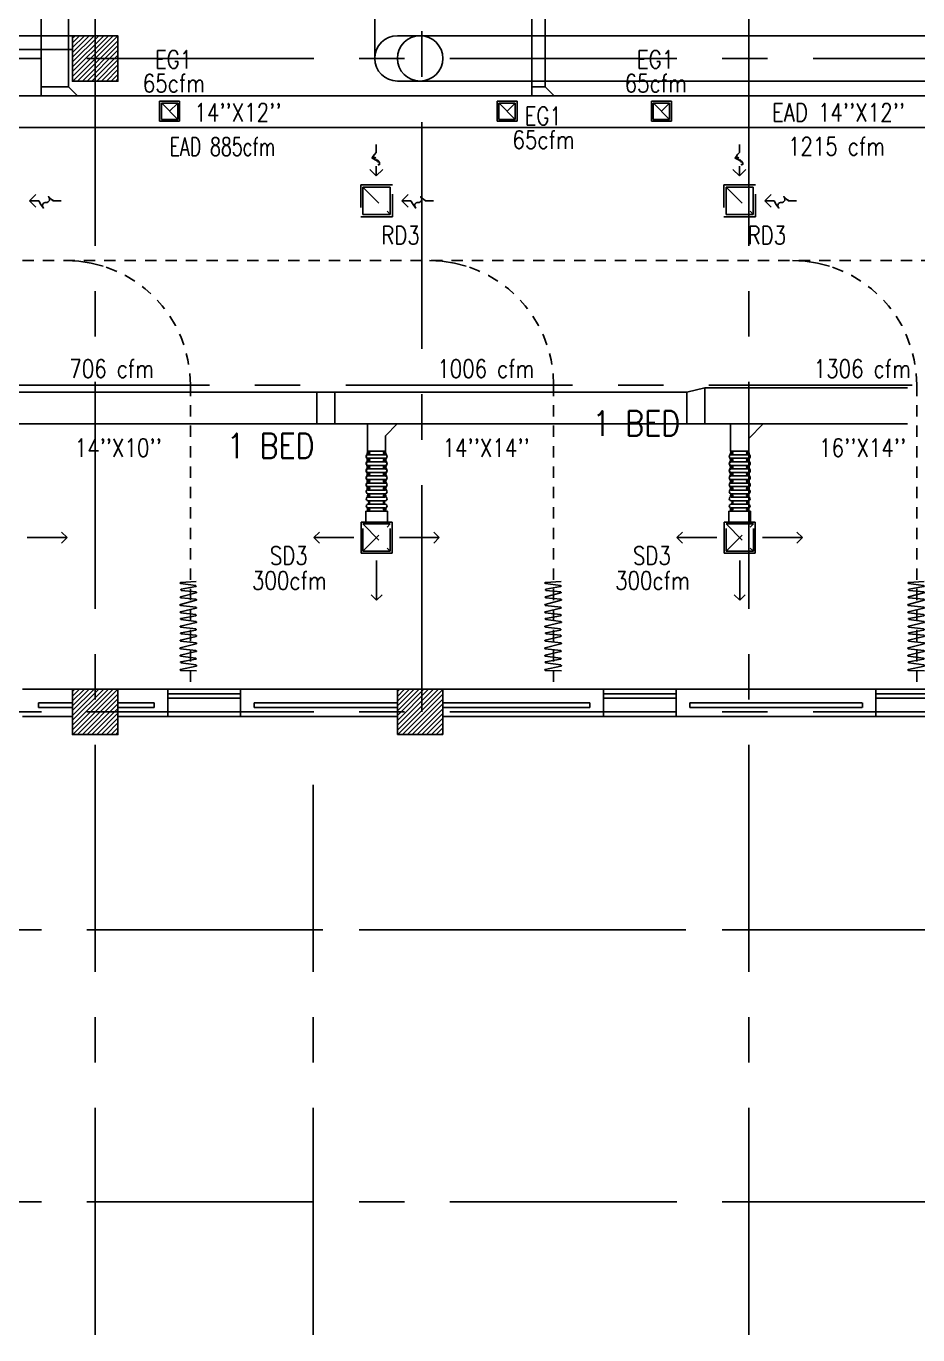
# Model space of a CAD drawing. Extents: x 417866029 to 417866302, y 43498040 to 43498122.
# Drawn here: x 417866088.81 to 417866098.64, y 43498039.82 to 43498054.24 of the extents above; entities that cross this region are included whole.
import ezdxf
from ezdxf.enums import TextEntityAlignment as Align

# ---------------------------------------------------------------- set-up
doc = ezdxf.new("R2010")
doc.units = 0
doc.header["$MEASUREMENT"] = 0
doc.linetypes.add('CENTERX2', pattern=[4, 2.5, -0.5, 0.5, -0.5])
doc.linetypes.add('HIDDEN', pattern=[0.375, 0.25, -0.125])
doc.layers.get('0').update_dxf_attribs({"linetype": 'CONTINUOUS'})
for name, color, linetype in [('A_COUNTER', 7, 'CONTINUOUS'), ('A_CUBICLE_CURTAINS', 4, 'HIDDEN'), ('AXES', 11, 'CENTERX2'), ('COL', 7, 'CONTINUOUS'), ('D_CURTAIN', 11, 'HIDDEN'), ('DUCT', 6, 'CONTINUOUS'), ('EXDUCT', 10, 'CONTINUOUS'), ('HAT', 11, 'CONTINUOUS'), ('INSUL', 9, 'CONTINUOUS'), ('Locker', 9, 'CONTINUOUS'), ('M-AC-FLEX', 7, 'CONTINUOUS'), ('M-EGU.', 2, 'CONTINUOUS'), ('M-TEXT', 2, 'CONTINUOUS'), ('RS20', 9, 'CONTINUOUS'), ('WALL', 9, 'CONTINUOUS'), ('WIN', 9, 'CONTINUOUS')]:
    doc.layers.add(name, color=color, linetype=linetype)
doc.styles.add('ROMANS', font='ROMANS.shx', dxfattribs={"width": 0.6})
doc.styles.add('RS20', font='ROMANS.shx', dxfattribs={"height": 0.2})

# ---------------------------------------------------------------- blocks, each defined once
blk = doc.blocks.new('C')
at = {"layer": 'D_CURTAIN'}
for points in [[(0.229, 0.077), (0.229, 0.077, 0.848601), (0.219, 0.076), (0.202, -0.062, -0.855925), (0.192, -0.063), (0.167, 0.072, 0.866955), (0.157, 0.072), (0.144, -0.065, -0.843142), (0.134, -0.066), (0.099, 0.077, 0.845318), (0.089, 0.076), (0.076, -0.066, -0.842227), (0.066, -0.067), (0.029, 0.079, 0.837896), (0.019, 0.078), (0.004, -0.065, -0.84563), (-0.006, -0.065), (-0.04, 0.078, 0.842014), (-0.049, 0.078), (-0.065, -0.063, -0.866148), (-0.075, -0.063), (-0.099, 0.074, 0.854133), (-0.109, 0.074), (-0.129, -0.066, -0.838104), (-0.139, -0.067), (-0.17, 0.077, 0.84026), (-0.18, 0.077), (-0.183, -0.071)], [(0.639, -0.068), (0.628, 0.076, 0.848601), (0.618, 0.076), (0.601, -0.063, -0.855925), (0.591, -0.063), (0.566, 0.071, 0.866955), (0.556, 0.071), (0.542, -0.066, -0.843142), (0.533, -0.066), (0.497, 0.076, 0.845318), (0.488, 0.075), (0.474, -0.067, -0.842227), (0.465, -0.068), (0.427, 0.078, 0.837896), (0.417, 0.078), (0.403, -0.065, -0.84563), (0.393, -0.066), (0.359, 0.078, 0.842014), (0.349, 0.077), (0.334, -0.063, -0.866148), (0.324, -0.064), (0.299, 0.074, 0.854133), (0.29, 0.073), (0.27, -0.067, -0.838104), (0.26, -0.067), (0.229, 0.077, 0.84026), (0.219, 0.076)]]:
    blk.add_lwpolyline(points, format="xyb", dxfattribs=at)
blk = doc.blocks.new('*X116')
at = {"color": 0}
for p, q in [((73379, 118298), (73831, 118750)), ((73379, 118351), (73778, 118750)), ((73379, 118404), (73725, 118750)), ((73379, 118457), (73672, 118750)), ((73379, 118510), (73619, 118750)), ((73379, 118563), (73566, 118750)), ((73379, 118616), (73513, 118750)), ((73379, 118669), (73460, 118750)), ((73379, 118722), (73407, 118750)), ((73384, 118250), (73879, 118745)), ((73437, 118250), (73879, 118692)), ((73490, 118250), (73879, 118639)), ((73543, 118250), (73879, 118586)), ((73596, 118250), (73879, 118533)), ((73649, 118250), (73879, 118480)), ((73702, 118250), (73879, 118427)), ((73755, 118250), (73879, 118374)), ((73808, 118250), (73879, 118321)), ((73861, 118250), (73879, 118268))]:
    blk.add_line(p, q, dxfattribs=at)
blk = doc.blocks.new('COL50')
at = {"layer": 'COL'}
blk.add_lwpolyline([(-250, 250), (-250, -250), (250, -250), (250, 250)], close=True, dxfattribs=at)
blk = doc.blocks.new('*X126')
at = {"color": 0}
for p, q in [((193089, 10708), (193542, 11161)), ((193089, 10761), (193488, 11161)), ((193089, 10814), (193435, 11161)), ((193089, 10867), (193382, 11161)), ((193089, 10920), (193329, 11161)), ((193089, 10973), (193276, 11161)), ((193089, 11026), (193223, 11161)), ((193089, 11079), (193170, 11161)), ((193089, 11132), (193117, 11161)), ((193095, 10661), (193589, 11155)), ((193148, 10661), (193589, 11102)), ((193201, 10661), (193589, 11049)), ((193254, 10661), (193589, 10996)), ((193307, 10661), (193589, 10943)), ((193360, 10661), (193589, 10890)), ((193413, 10661), (193589, 10837)), ((193466, 10661), (193589, 10784)), ((193519, 10661), (193589, 10731)), ((193572, 10661), (193589, 10678))]:
    blk.add_line(p, q, dxfattribs=at)

msp = doc.modelspace()

# ---------------------------------------------------------------- linework, layer by layer
at = {"layer": 'A_COUNTER'}
for p, q in [((417866092.904, 43498054.136), (417866096.774, 43498054.136)), ((417866104.225, 43498054.136), (417866096.774, 43498054.136)), ((417866092.904, 43498053.636), (417866096.774, 43498053.636)), ((417866104.225, 43498053.636), (417866096.774, 43498053.636))]:
    msp.add_line(p, q, dxfattribs=at)
msp.add_arc((417866092.904, 43498053.888), 0.25, 90, 270, dxfattribs=at)
at = {"layer": 'A_CUBICLE_CURTAINS', "ltscale": 0.5}
for p, q in [((417866086.524, 43498051.659), (417866103.654, 43498051.659)), ((417866090.624, 43498050.291), (417866090.624, 43498046.936)), ((417866094.624, 43498050.291), (417866094.624, 43498046.936)), ((417866098.624, 43498050.291), (417866098.624, 43498046.936))]:
    msp.add_line(p, q, dxfattribs=at)
for centre in [(417866089.256, 43498050.291), (417866093.256, 43498050.291), (417866097.256, 43498050.291)]:
    msp.add_arc(centre, 1.368, 0, 90, dxfattribs=at)
at = {"layer": 'AXES'}
for p, q in [((417866089.574, 43498039.822), (417866089.574, 43498118.3)), ((417866096.774, 43498039.822), (417866096.774, 43498118.3)), ((417866093.174, 43498046.686), (417866093.174, 43498105.256)), ((417866029.482, 43498053.886), (417866098.574, 43498053.886)), ((417866111.081, 43498053.886), (417866098.574, 43498053.886)), ((417866040.334, 43498050.286), (417866098.574, 43498050.286)), ((417866029.482, 43498046.686), (417866099.774, 43498046.686)), ((417866091.974, 43498039.822), (417866091.974, 43498045.881)), ((417866029.482, 43498044.286), (417866098.574, 43498044.286)), ((417866111.081, 43498044.286), (417866090.174, 43498044.286)), ((417866111.081, 43498044.286), (417866098.574, 43498044.286)), ((417866029.482, 43498041.286), (417866096.774, 43498041.286)), ((417866029.482, 43498041.286), (417866096.774, 43498041.286)), ((417866111.081, 43498041.286), (417866096.774, 43498041.286)), ((417866111.081, 43498041.286), (417866096.774, 43498041.286))]:
    msp.add_line(p, q, dxfattribs=at)
at = {"layer": 'COL'}
for p, q in [((417866092.904, 43498046.936), (417866092.904, 43498046.436)), ((417866093.404, 43498046.936), (417866092.904, 43498046.936)), ((417866093.404, 43498046.436), (417866093.404, 43498046.936)), ((417866092.904, 43498046.436), (417866093.404, 43498046.436))]:
    msp.add_line(p, q, dxfattribs=at)
msp.add_lwpolyline([(417866089.324, 43498054.136), (417866089.324, 43498053.636), (417866089.824, 43498053.636), (417866089.824, 43498054.136)], close=True, dxfattribs=at)
at = {"layer": 'DUCT'}
for p, q in [((417866096.09, 43498050.209), (417866096.29, 43498050.259)), ((417866096.29, 43498050.259), (417866096.29, 43498049.859)), ((417866092.016, 43498050.209), (417866092.016, 43498049.859)), ((417866092.216, 43498050.209), (417866092.216, 43498049.859)), ((417866096.09, 43498050.209), (417866096.09, 43498049.859)), ((417866092.902, 43498049.859), (417866092.774, 43498049.73)), ((417866096.933, 43498049.859), (417866096.774, 43498049.7)), ((417866092.774, 43498049.559), (417866092.574, 43498049.559))]:
    msp.add_line(p, q, dxfattribs=at)
at = {"layer": 'DUCT', "linetype": 'Continuous'}
for p, q in [((417866096.29, 43498050.259), (417866098.524, 43498050.259)), ((417866088.205, 43498050.209), (417866096.09, 43498050.209)), ((417866085.486, 43498049.859), (417866098.524, 43498049.859))]:
    msp.add_line(p, q, dxfattribs=at)
at = {"layer": 'DUCT', "linetype": 'ByBlock'}
for p, q in [((417866092.574, 43498049.859), (417866092.574, 43498049.559)), ((417866096.574, 43498049.859), (417866096.574, 43498049.559)), ((417866092.774, 43498049.73), (417866092.774, 43498049.559)), ((417866096.774, 43498049.7), (417866096.774, 43498049.559)), ((417866092.574, 43498049.559), (417866092.774, 43498049.559)), ((417866092.574, 43498049.559), (417866092.774, 43498049.559)), ((417866096.574, 43498049.559), (417866096.774, 43498049.559))]:
    msp.add_line(p, q, dxfattribs=at)
at = {"layer": 'EXDUCT', "linetype": 'ByBlock'}
for p, q in [((417866088.979, 43498066.851), (417866088.979, 43498053.475)), ((417866094.383, 43498053.475), (417866094.383, 43498060.359)), ((417866094.533, 43498053.575), (417866094.533, 43498060.359)), ((417866089.279, 43498059.495), (417866089.279, 43498053.575)), ((417866089.279, 43498053.575), (417866088.979, 43498053.575)), ((417866089.279, 43498053.575), (417866089.379, 43498053.475)), ((417866094.533, 43498053.575), (417866094.383, 43498053.575)), ((417866094.533, 43498053.575), (417866094.63, 43498053.475)), ((417866099.191, 43498053.475), (417866088.343, 43498053.475)), ((417866099.191, 43498053.125), (417866088.343, 43498053.125))]:
    msp.add_line(p, q, dxfattribs=at)
at = {"layer": 'INSUL'}
for p, q in [((417866089.323, 43498046.786), (417866088.949, 43498046.786)), ((417866088.949, 43498046.736), (417866088.949, 43498046.786)), ((417866090.224, 43498046.786), (417866089.824, 43498046.786)), ((417866090.224, 43498046.736), (417866090.224, 43498046.786)), ((417866091.324, 43498046.736), (417866091.324, 43498046.786)), ((417866092.904, 43498046.786), (417866091.324, 43498046.786)), ((417866095.024, 43498046.786), (417866093.404, 43498046.786)), ((417866095.024, 43498046.736), (417866095.024, 43498046.786)), ((417866096.124, 43498046.736), (417866096.124, 43498046.786)), ((417866096.524, 43498046.786), (417866096.124, 43498046.786)), ((417866096.124, 43498046.736), (417866096.124, 43498046.786)), ((417866096.774, 43498046.786), (417866096.124, 43498046.786)), ((417866096.774, 43498046.786), (417866098.024, 43498046.786)), ((417866098.027, 43498046.736), (417866098.027, 43498046.786)), ((417866089.323, 43498046.736), (417866088.949, 43498046.736)), ((417866090.224, 43498046.736), (417866089.824, 43498046.736)), ((417866092.904, 43498046.736), (417866091.324, 43498046.736)), ((417866095.024, 43498046.736), (417866093.404, 43498046.736)), ((417866096.524, 43498046.736), (417866096.124, 43498046.736)), ((417866096.774, 43498046.736), (417866096.124, 43498046.736)), ((417866096.774, 43498046.736), (417866098.024, 43498046.736))]:
    msp.add_line(p, q, dxfattribs=at)
at = {"layer": 'Locker', "color": 0, "linetype": 'ByBlock', "ltscale": 0.3}
msp.add_line((417866092.654, 43498053.888), (417866092.654, 43498054.636), dxfattribs=at)
at = {"layer": 'M-AC-FLEX', "color": 11}
for p, q in [((417866092.579, 43498049.52), (417866092.77, 43498049.52)), ((417866092.579, 43498049.52), (417866092.77, 43498049.52)), ((417866096.579, 43498049.52), (417866096.77, 43498049.52)), ((417866092.579, 43498049.481), (417866092.77, 43498049.481)), ((417866092.579, 43498049.481), (417866092.77, 43498049.481)), ((417866092.579, 43498049.442), (417866092.77, 43498049.442)), ((417866092.579, 43498049.403), (417866092.77, 43498049.403)), ((417866092.579, 43498049.364), (417866092.77, 43498049.364)), ((417866096.579, 43498049.481), (417866096.77, 43498049.481)), ((417866096.579, 43498049.442), (417866096.77, 43498049.442)), ((417866096.579, 43498049.403), (417866096.77, 43498049.403)), ((417866096.579, 43498049.364), (417866096.77, 43498049.364)), ((417866092.579, 43498049.325), (417866092.77, 43498049.325)), ((417866092.579, 43498049.286), (417866092.77, 43498049.286)), ((417866092.579, 43498049.247), (417866092.77, 43498049.247)), ((417866096.579, 43498049.325), (417866096.77, 43498049.325)), ((417866096.579, 43498049.286), (417866096.77, 43498049.286)), ((417866096.579, 43498049.247), (417866096.77, 43498049.247)), ((417866092.579, 43498049.208), (417866092.77, 43498049.208)), ((417866092.579, 43498049.169), (417866092.77, 43498049.169)), ((417866092.579, 43498049.13), (417866092.77, 43498049.13)), ((417866092.579, 43498049.091), (417866092.77, 43498049.091)), ((417866096.579, 43498049.208), (417866096.77, 43498049.208)), ((417866096.579, 43498049.169), (417866096.77, 43498049.169)), ((417866096.579, 43498049.13), (417866096.77, 43498049.13)), ((417866096.579, 43498049.091), (417866096.77, 43498049.091)), ((417866092.579, 43498049.052), (417866092.77, 43498049.052)), ((417866092.579, 43498049.014), (417866092.77, 43498049.014)), ((417866092.579, 43498049.014), (417866092.77, 43498049.014)), ((417866092.579, 43498048.975), (417866092.77, 43498048.975)), ((417866092.579, 43498048.975), (417866092.77, 43498048.975)), ((417866092.579, 43498048.936), (417866092.77, 43498048.936)), ((417866096.579, 43498049.052), (417866096.77, 43498049.052)), ((417866096.579, 43498049.014), (417866096.77, 43498049.014)), ((417866096.579, 43498049.014), (417866096.77, 43498049.014)), ((417866096.579, 43498048.975), (417866096.77, 43498048.975)), ((417866096.579, 43498048.975), (417866096.77, 43498048.975)), ((417866096.579, 43498048.936), (417866096.77, 43498048.936)), ((417866092.569, 43498048.897), (417866092.77, 43498048.897)), ((417866096.569, 43498048.897), (417866096.77, 43498048.897))]:
    msp.add_line(p, q, dxfattribs=at)
at = {"layer": 'M-AC-FLEX'}
for points in [[(417866092.579, 43498049.559, -1), (417866092.579, 43498049.52, 1), (417866092.579, 43498049.481)], [(417866092.579, 43498049.559, -1), (417866092.579, 43498049.52, 1), (417866092.579, 43498049.481)], [(417866092.579, 43498049.442, 1), (417866092.579, 43498049.481, -1), (417866092.579, 43498049.52)], [(417866092.579, 43498049.52, 1), (417866092.579, 43498049.559, -0.000618), (417866092.579, 43498049.559, -0.000618)], [(417866092.579, 43498049.52, 1), (417866092.579, 43498049.559, -0.000618), (417866092.579, 43498049.559, -0.000618)], [(417866092.77, 43498049.52, -0.998764), (417866092.77, 43498049.559, -0.998764)], [(417866092.77, 43498049.559, 1), (417866092.77, 43498049.52, -1), (417866092.77, 43498049.481)], [(417866092.77, 43498049.52, -0.998764), (417866092.77, 43498049.559, -0.998764)], [(417866092.77, 43498049.559, 1), (417866092.77, 43498049.52, -1), (417866092.77, 43498049.481)], [(417866092.77, 43498049.442, -1), (417866092.77, 43498049.481, 1), (417866092.77, 43498049.52)], [(417866096.579, 43498049.559, -1), (417866096.579, 43498049.52, 1), (417866096.579, 43498049.481)], [(417866096.579, 43498049.442, 1), (417866096.579, 43498049.481, -1), (417866096.579, 43498049.52)], [(417866096.579, 43498049.52, 1), (417866096.579, 43498049.559, -0.000618), (417866096.579, 43498049.559, -0.000618)], [(417866096.77, 43498049.52, -0.998764), (417866096.77, 43498049.559, -0.998764)], [(417866096.77, 43498049.559, 1), (417866096.77, 43498049.52, -1), (417866096.77, 43498049.481)], [(417866096.77, 43498049.442, -1), (417866096.77, 43498049.481, 1), (417866096.77, 43498049.52)], [(417866092.579, 43498049.481, -1), (417866092.579, 43498049.442, 1), (417866092.579, 43498049.403)], [(417866092.579, 43498049.364, 1), (417866092.579, 43498049.403, -1), (417866092.579, 43498049.442)], [(417866092.579, 43498049.403, -1), (417866092.579, 43498049.364, 1), (417866092.579, 43498049.325, -0.000618), (417866092.579, 43498049.325, -0.000618)], [(417866092.579, 43498049.286, 1), (417866092.579, 43498049.325, -1), (417866092.579, 43498049.364, 0.000618), (417866092.579, 43498049.364, 0.000618)], [(417866092.77, 43498049.481, 1), (417866092.77, 43498049.442, -1), (417866092.77, 43498049.403)], [(417866092.77, 43498049.364, -1), (417866092.77, 43498049.403, 1), (417866092.77, 43498049.442)], [(417866092.77, 43498049.403, 1), (417866092.77, 43498049.364, -1), (417866092.77, 43498049.325)], [(417866092.77, 43498049.286, -1), (417866092.77, 43498049.325, 1), (417866092.77, 43498049.364)], [(417866096.579, 43498049.481, -1), (417866096.579, 43498049.442, 1), (417866096.579, 43498049.403)], [(417866096.579, 43498049.364, 1), (417866096.579, 43498049.403, -1), (417866096.579, 43498049.442)], [(417866096.579, 43498049.403, -1), (417866096.579, 43498049.364, 1), (417866096.579, 43498049.325, -0.000618), (417866096.579, 43498049.325, -0.000618)], [(417866096.579, 43498049.286, 1), (417866096.579, 43498049.325, -1), (417866096.579, 43498049.364, 0.000618), (417866096.579, 43498049.364, 0.000618)], [(417866096.77, 43498049.481, 1), (417866096.77, 43498049.442, -1), (417866096.77, 43498049.403)], [(417866096.77, 43498049.364, -1), (417866096.77, 43498049.403, 1), (417866096.77, 43498049.442)], [(417866096.77, 43498049.403, 1), (417866096.77, 43498049.364, -1), (417866096.77, 43498049.325)], [(417866096.77, 43498049.286, -1), (417866096.77, 43498049.325, 1), (417866096.77, 43498049.364)], [(417866092.579, 43498049.325, -1), (417866092.579, 43498049.286, 1), (417866092.579, 43498049.247)], [(417866092.579, 43498049.208, 1), (417866092.579, 43498049.247, -1), (417866092.579, 43498049.286)], [(417866092.579, 43498049.247, -1), (417866092.579, 43498049.208, 1), (417866092.579, 43498049.169)], [(417866092.77, 43498049.325, 1), (417866092.77, 43498049.286, -1), (417866092.77, 43498049.247)], [(417866092.77, 43498049.208, -1), (417866092.77, 43498049.247, 1), (417866092.77, 43498049.286)], [(417866092.77, 43498049.247, 1), (417866092.77, 43498049.208, -1), (417866092.77, 43498049.169)], [(417866096.579, 43498049.325, -1), (417866096.579, 43498049.286, 1), (417866096.579, 43498049.247)], [(417866096.579, 43498049.208, 1), (417866096.579, 43498049.247, -1), (417866096.579, 43498049.286)], [(417866096.579, 43498049.247, -1), (417866096.579, 43498049.208, 1), (417866096.579, 43498049.169)], [(417866096.77, 43498049.325, 1), (417866096.77, 43498049.286, -1), (417866096.77, 43498049.247)], [(417866096.77, 43498049.208, -1), (417866096.77, 43498049.247, 1), (417866096.77, 43498049.286)], [(417866096.77, 43498049.247, 1), (417866096.77, 43498049.208, -1), (417866096.77, 43498049.169)], [(417866092.579, 43498049.13, 1), (417866092.579, 43498049.169, -1), (417866092.579, 43498049.208)], [(417866092.579, 43498049.169, -1), (417866092.579, 43498049.13, 1), (417866092.579, 43498049.091, -1), (417866092.579, 43498049.052, 1.018005), (417866092.579, 43498049.014)], [(417866092.77, 43498049.13, -1), (417866092.77, 43498049.169, 1), (417866092.77, 43498049.208)], [(417866092.77, 43498049.169, 1), (417866092.77, 43498049.13, -1), (417866092.77, 43498049.091, 1), (417866092.77, 43498049.052, -1.018005), (417866092.77, 43498049.014)], [(417866096.579, 43498049.13, 1), (417866096.579, 43498049.169, -1), (417866096.579, 43498049.208)], [(417866096.579, 43498049.169, -1), (417866096.579, 43498049.13, 1), (417866096.579, 43498049.091, -1), (417866096.579, 43498049.052, 1.018005), (417866096.579, 43498049.014)], [(417866096.77, 43498049.13, -1), (417866096.77, 43498049.169, 1), (417866096.77, 43498049.208)], [(417866096.77, 43498049.169, 1), (417866096.77, 43498049.13, -1), (417866096.77, 43498049.091, 1), (417866096.77, 43498049.052, -1.018005), (417866096.77, 43498049.014)], [(417866092.579, 43498048.897, 1), (417866092.579, 43498048.936, -1.018005), (417866092.579, 43498048.975)], [(417866092.77, 43498048.897, -1), (417866092.77, 43498048.936, 1.018005), (417866092.77, 43498048.975)], [(417866096.579, 43498048.897, 1), (417866096.579, 43498048.936, -1.018005), (417866096.579, 43498048.975)], [(417866096.77, 43498048.897, -1), (417866096.77, 43498048.936, 1.018005), (417866096.77, 43498048.975)]]:
    msp.add_lwpolyline(points, format="xyb", dxfattribs=at)
for centre, start, end in [((417866092.579, 43498048.994), 298.4314, 90), ((417866092.579, 43498048.994), 270, 61.5686), ((417866092.77, 43498048.994), 89.9822, 241.5686), ((417866092.77, 43498048.994), 89.9822, 241.5686), ((417866092.77, 43498048.994), 118.4314, 270.0178), ((417866092.77, 43498048.994), 118.4314, 270.0178), ((417866096.579, 43498048.994), 298.4314, 90), ((417866096.579, 43498048.994), 270, 61.5686), ((417866096.77, 43498048.994), 89.9822, 241.5686), ((417866096.77, 43498048.994), 89.9822, 241.5686), ((417866096.77, 43498048.994), 118.4314, 270.0178), ((417866096.77, 43498048.994), 118.4314, 270.0178)]:
    msp.add_arc(centre, 0.0195, start, end, dxfattribs=at)
at = {"layer": 'M-EGU.', "linetype": 'HIDDEN'}
for p, q in [((417866090.284, 43498053.416), (417866090.504, 43498053.416)), ((417866090.284, 43498053.196), (417866090.284, 43498053.416)), ((417866090.484, 43498053.216), (417866090.304, 43498053.396)), ((417866090.394, 43498053.306), (417866090.484, 43498053.396)), ((417866090.504, 43498053.416), (417866090.504, 43498053.196)), ((417866094.002, 43498053.416), (417866094.222, 43498053.416)), ((417866094.002, 43498053.196), (417866094.002, 43498053.416)), ((417866094.202, 43498053.216), (417866094.022, 43498053.396)), ((417866094.112, 43498053.306), (417866094.202, 43498053.396)), ((417866094.222, 43498053.416), (417866094.222, 43498053.196)), ((417866095.702, 43498053.416), (417866095.922, 43498053.416)), ((417866095.702, 43498053.196), (417866095.702, 43498053.416)), ((417866095.902, 43498053.216), (417866095.722, 43498053.396)), ((417866095.812, 43498053.306), (417866095.902, 43498053.396)), ((417866095.922, 43498053.416), (417866095.922, 43498053.196)), ((417866090.504, 43498053.196), (417866090.284, 43498053.196)), ((417866094.222, 43498053.196), (417866094.002, 43498053.196)), ((417866095.922, 43498053.196), (417866095.702, 43498053.196)), ((417866092.499, 43498052.493), (417866092.499, 43498052.143)), ((417866092.849, 43498052.493), (417866092.499, 43498052.493)), ((417866092.524, 43498052.468), (417866092.824, 43498052.168)), ((417866092.849, 43498052.143), (417866092.849, 43498052.493)), ((417866096.499, 43498052.493), (417866096.499, 43498052.143)), ((417866096.849, 43498052.493), (417866096.499, 43498052.493)), ((417866096.524, 43498052.468), (417866096.824, 43498052.168)), ((417866096.849, 43498052.143), (417866096.849, 43498052.493)), ((417866092.499, 43498052.143), (417866092.849, 43498052.143)), ((417866096.499, 43498052.143), (417866096.849, 43498052.143)), ((417866092.524, 43498048.456), (417866092.825, 43498048.757)), ((417866092.524, 43498048.757), (417866092.825, 43498048.456)), ((417866092.524, 43498048.456), (417866092.524, 43498048.757)), ((417866092.524, 43498048.757), (417866092.825, 43498048.757)), ((417866092.825, 43498048.456), (417866092.825, 43498048.757)), ((417866096.524, 43498048.456), (417866096.825, 43498048.757)), ((417866096.524, 43498048.757), (417866096.825, 43498048.456)), ((417866096.524, 43498048.456), (417866096.524, 43498048.757)), ((417866096.524, 43498048.757), (417866096.825, 43498048.757)), ((417866096.825, 43498048.456), (417866096.825, 43498048.757)), ((417866092.524, 43498048.456), (417866092.825, 43498048.456)), ((417866096.524, 43498048.456), (417866096.825, 43498048.456))]:
    msp.add_line(p, q, dxfattribs=at)
at = {"layer": 'M-EGU.'}
for p, q in [((417866090.304, 43498053.396), (417866090.484, 43498053.396)), ((417866090.304, 43498053.216), (417866090.304, 43498053.396)), ((417866090.484, 43498053.396), (417866090.484, 43498053.216)), ((417866094.022, 43498053.396), (417866094.202, 43498053.396)), ((417866094.022, 43498053.216), (417866094.022, 43498053.396)), ((417866094.202, 43498053.396), (417866094.202, 43498053.216)), ((417866095.722, 43498053.396), (417866095.902, 43498053.396)), ((417866095.722, 43498053.216), (417866095.722, 43498053.396)), ((417866095.902, 43498053.396), (417866095.902, 43498053.216)), ((417866090.484, 43498053.216), (417866090.304, 43498053.216)), ((417866094.202, 43498053.216), (417866094.022, 43498053.216)), ((417866095.902, 43498053.216), (417866095.722, 43498053.216)), ((417866092.671, 43498052.851), (417866092.671, 43498052.937)), ((417866096.671, 43498052.851), (417866096.671, 43498052.937)), ((417866092.671, 43498052.594), (417866092.671, 43498052.701)), ((417866096.671, 43498052.594), (417866096.671, 43498052.701)), ((417866092.6, 43498052.665), (417866092.671, 43498052.594)), ((417866092.671, 43498052.594), (417866092.742, 43498052.665)), ((417866096.6, 43498052.665), (417866096.671, 43498052.594)), ((417866096.671, 43498052.594), (417866096.742, 43498052.665)), ((417866088.922, 43498052.389), (417866088.852, 43498052.318)), ((417866092.524, 43498052.468), (417866092.524, 43498052.168)), ((417866092.824, 43498052.468), (417866092.524, 43498052.468)), ((417866092.824, 43498052.168), (417866092.824, 43498052.468)), ((417866093.022, 43498052.389), (417866092.952, 43498052.318)), ((417866096.524, 43498052.468), (417866096.524, 43498052.168)), ((417866096.824, 43498052.468), (417866096.524, 43498052.468)), ((417866096.824, 43498052.168), (417866096.824, 43498052.468)), ((417866097.022, 43498052.389), (417866096.952, 43498052.318)), ((417866088.852, 43498052.318), (417866088.922, 43498052.247)), ((417866088.852, 43498052.318), (417866088.953, 43498052.318)), ((417866089.112, 43498052.318), (417866089.201, 43498052.318)), ((417866092.952, 43498052.318), (417866093.022, 43498052.247)), ((417866092.952, 43498052.318), (417866093.053, 43498052.318)), ((417866093.212, 43498052.318), (417866093.301, 43498052.318)), ((417866096.952, 43498052.318), (417866097.022, 43498052.247)), ((417866096.952, 43498052.318), (417866097.053, 43498052.318)), ((417866097.212, 43498052.318), (417866097.301, 43498052.318)), ((417866092.524, 43498052.168), (417866092.824, 43498052.168)), ((417866096.524, 43498052.168), (417866096.824, 43498052.168)), ((417866092.554, 43498048.897), (417866092.794, 43498048.897)), ((417866092.554, 43498048.777), (417866092.554, 43498048.897)), ((417866092.794, 43498048.777), (417866092.794, 43498048.897)), ((417866096.554, 43498048.897), (417866096.794, 43498048.897)), ((417866096.554, 43498048.777), (417866096.554, 43498048.897)), ((417866096.794, 43498048.777), (417866096.794, 43498048.897)), ((417866089.265, 43498048.607), (417866089.204, 43498048.668)), ((417866091.983, 43498048.607), (417866092.044, 43498048.668)), ((417866092.504, 43498048.436), (417866092.504, 43498048.777)), ((417866092.504, 43498048.777), (417866092.845, 43498048.777)), ((417866092.845, 43498048.436), (417866092.845, 43498048.777)), ((417866093.365, 43498048.607), (417866093.304, 43498048.668)), ((417866095.983, 43498048.607), (417866096.044, 43498048.668)), ((417866096.504, 43498048.436), (417866096.504, 43498048.777)), ((417866096.504, 43498048.777), (417866096.845, 43498048.777)), ((417866096.845, 43498048.436), (417866096.845, 43498048.777)), ((417866097.365, 43498048.607), (417866097.304, 43498048.668)), ((417866088.827, 43498048.607), (417866089.265, 43498048.607)), ((417866089.265, 43498048.607), (417866089.204, 43498048.546)), ((417866091.983, 43498048.607), (417866092.422, 43498048.607)), ((417866091.983, 43498048.607), (417866092.044, 43498048.546)), ((417866092.927, 43498048.607), (417866093.365, 43498048.607)), ((417866093.365, 43498048.607), (417866093.304, 43498048.546)), ((417866095.983, 43498048.607), (417866096.422, 43498048.607)), ((417866095.983, 43498048.607), (417866096.044, 43498048.546)), ((417866096.927, 43498048.607), (417866097.365, 43498048.607)), ((417866097.365, 43498048.607), (417866097.304, 43498048.546)), ((417866092.504, 43498048.436), (417866092.845, 43498048.436)), ((417866092.674, 43498047.916), (417866092.674, 43498048.354)), ((417866096.504, 43498048.436), (417866096.845, 43498048.436)), ((417866096.674, 43498047.916), (417866096.674, 43498048.354)), ((417866092.674, 43498047.916), (417866092.613, 43498047.977)), ((417866092.674, 43498047.916), (417866092.735, 43498047.977)), ((417866096.674, 43498047.916), (417866096.613, 43498047.977)), ((417866096.674, 43498047.916), (417866096.735, 43498047.977))]:
    msp.add_line(p, q, dxfattribs=at)
for points in [[(417866092.671, 43498052.851, -0.187862), (417866092.634, 43498052.829, -0.202645), (417866092.624, 43498052.789, -0.616915), (417866092.674, 43498052.773, 0.668708), (417866092.722, 43498052.754, 0.194285), (417866092.707, 43498052.718, 0.186051), (417866092.671, 43498052.701)], [(417866096.671, 43498052.851, -0.187862), (417866096.634, 43498052.829, -0.202645), (417866096.624, 43498052.789, -0.616915), (417866096.674, 43498052.773, 0.668708), (417866096.722, 43498052.754, 0.194285), (417866096.707, 43498052.718, 0.186051), (417866096.671, 43498052.701)], [(417866089.112, 43498052.318, -0.1324), (417866089.09, 43498052.35, -0.15664), (417866089.059, 43498052.363, -0.736612), (417866089.034, 43498052.3, 0.774232), (417866089.006, 43498052.239, 0.203349), (417866088.964, 43498052.266, 0.193808), (417866088.953, 43498052.318)], [(417866093.212, 43498052.318, -0.1324), (417866093.19, 43498052.35, -0.15664), (417866093.159, 43498052.363, -0.736612), (417866093.134, 43498052.3, 0.774232), (417866093.106, 43498052.239, 0.203349), (417866093.064, 43498052.266, 0.193808), (417866093.053, 43498052.318)], [(417866097.212, 43498052.318, -0.1324), (417866097.19, 43498052.35, -0.15664), (417866097.159, 43498052.363, -0.736612), (417866097.134, 43498052.3, 0.774232), (417866097.106, 43498052.239, 0.203349), (417866097.064, 43498052.266, 0.193808), (417866097.053, 43498052.318)]]:
    msp.add_lwpolyline(points, format="xyb", dxfattribs=at)
at = {"layer": 'WALL', "linetype": 'ByBlock'}
for p, q in [((417866089.324, 43498054.136), (417866088.324, 43498054.136)), ((417866089.324, 43498053.986), (417866088.474, 43498053.986))]:
    msp.add_line(p, q, dxfattribs=at)
at = {"layer": 'WALL'}
for p, q in [((417866089.323, 43498046.936), (417866088.773, 43498046.936)), ((417866089.824, 43498046.936), (417866090.374, 43498046.936)), ((417866090.374, 43498046.636), (417866090.374, 43498046.936)), ((417866095.174, 43498046.936), (417866091.174, 43498046.936)), ((417866091.174, 43498046.636), (417866091.174, 43498046.936)), ((417866095.174, 43498046.636), (417866095.174, 43498046.936)), ((417866096.524, 43498046.936), (417866095.974, 43498046.936)), ((417866095.974, 43498046.636), (417866095.974, 43498046.936)), ((417866096.774, 43498046.936), (417866095.974, 43498046.936)), ((417866096.774, 43498046.936), (417866098.17, 43498046.936)), ((417866097.024, 43498046.936), (417866098.17, 43498046.936)), ((417866098.174, 43498046.936), (417866097.027, 43498046.936)), ((417866098.174, 43498046.636), (417866098.174, 43498046.936)), ((417866089.323, 43498046.636), (417866088.773, 43498046.636)), ((417866089.824, 43498046.636), (417866090.374, 43498046.636)), ((417866092.904, 43498046.636), (417866091.174, 43498046.636)), ((417866095.174, 43498046.636), (417866093.404, 43498046.636)), ((417866096.524, 43498046.636), (417866095.974, 43498046.636)), ((417866096.774, 43498046.636), (417866095.974, 43498046.636)), ((417866096.774, 43498046.636), (417866098.17, 43498046.636)), ((417866097.024, 43498046.636), (417866098.17, 43498046.636)), ((417866098.174, 43498046.636), (417866097.027, 43498046.636))]:
    msp.add_line(p, q, dxfattribs=at)
at = {"layer": 'WALL', "linetype": 'ByBlock', "ltscale": 0.3}
for points in [[(417866089.824, 43498054.136), (417866089.324, 43498054.136), (417866089.324, 43498053.636), (417866089.824, 43498053.636)], [(417866089.324, 43498046.436), (417866089.824, 43498046.436), (417866089.824, 43498046.936), (417866089.324, 43498046.936)]]:
    msp.add_lwpolyline(points, close=True, dxfattribs=at)
at = {"layer": 'WALL'}
msp.add_circle((417866093.154, 43498053.888), 0.25, dxfattribs=at)
at = {"layer": 'WIN'}
for p, q in [((417866091.174, 43498046.936), (417866090.374, 43498046.936)), ((417866095.974, 43498046.936), (417866095.174, 43498046.936)), ((417866098.97, 43498046.936), (417866098.174, 43498046.936)), ((417866091.174, 43498046.886), (417866090.374, 43498046.886)), ((417866091.174, 43498046.836), (417866090.374, 43498046.836)), ((417866095.974, 43498046.886), (417866095.174, 43498046.886)), ((417866095.974, 43498046.836), (417866095.174, 43498046.836)), ((417866098.97, 43498046.886), (417866098.174, 43498046.886)), ((417866098.97, 43498046.836), (417866098.174, 43498046.836)), ((417866098.97, 43498046.836), (417866098.174, 43498046.836)), ((417866098.177, 43498046.836), (417866098.974, 43498046.836)), ((417866091.174, 43498046.636), (417866090.374, 43498046.636)), ((417866095.974, 43498046.636), (417866095.174, 43498046.636)), ((417866098.97, 43498046.636), (417866098.174, 43498046.636)), ((417866098.97, 43498046.636), (417866098.174, 43498046.636)), ((417866098.177, 43498046.636), (417866098.974, 43498046.636)), ((417866098.177, 43498046.636), (417866098.974, 43498046.636))]:
    msp.add_line(p, q, dxfattribs=at)

# ---------------------------------------------------------------- block references
at = {"layer": 'COL', "xscale": 0.0009999871253967285, "yscale": 0.001000002026557922, "zscale": 0.001}
msp.add_blockref('COL50', (417866089.574, 43498046.686), dxfattribs=at)
at = {"layer": 'D_CURTAIN', "ltscale": 2, "xscale": 1.200000002980232, "yscale": 1.200000002980232, "zscale": 1.2, "rotation": 90}
for p in [(417866090.607, 43498047.358), (417866094.625, 43498047.358), (417866098.625, 43498047.358)]:
    msp.add_blockref('C', p, dxfattribs=at)
at = {"layer": 'HAT', "xscale": 0.0009999871253967285, "yscale": 0.001000002026557922, "zscale": 0.001}
for name, p in [('*X116', (417866015.944, 43497935.387)), ('*X116', (417866015.944, 43497928.187)), ('*X126', (417865899.815, 43498035.775))]:
    msp.add_blockref(name, p, dxfattribs=at)

# ---------------------------------------------------------------- texts
at = {"layer": 'M-TEXT', "style": 'ROMANS'}
for s, width, p in [('EG1', 0.8, (417866090.232, 43498053.776)), ('EG1', 0.8, (417866095.541, 43498053.776)), ('65cfm', 0.8, (417866090.099, 43498053.514)), ('65cfm', 0.8, (417866095.407, 43498053.514)), (" 14''X12''", 0.8, (417866090.558, 43498053.192)), ('EG1', 0.8, (417866094.304, 43498053.153)), ("EAD 14''X12''", 0.8, (417866097.029, 43498053.192)), ('EAD 885cfm', 0.7, (417866090.395, 43498052.815)), ('65cfm', 0.8, (417866094.171, 43498052.891)), ('1215 cfm', 0.8, (417866097.206, 43498052.819)), ('RD3', 0.8, (417866092.725, 43498051.839)), ('RD3', 0.8, (417866096.761, 43498051.839)), ('706 cfm', 0.8, (417866089.29, 43498050.368)), ('1006 cfm', 0.8, (417866093.343, 43498050.368)), ('1306 cfm', 0.8, (417866097.49, 43498050.368)), ("14''X10''", 0.8, (417866089.349, 43498049.497)), ("14''X14''", 0.8, (417866093.402, 43498049.497)), ("16''X14''", 0.8, (417866097.549, 43498049.497)), ('SD3', 0.8, (417866091.498, 43498048.309)), ('SD3', 0.8, (417866095.498, 43498048.309)), ('300cfm', 0.8, (417866091.302, 43498048.034)), ('300cfm', 0.8, (417866095.302, 43498048.034))]:
    msp.add_text(s, height=0.2, dxfattribs=dict(at, width=width)).set_placement(p)
at = {"layer": 'RS20', "style": 'RS20', "width": 0.85}
for p in [(417866095.536, 43498049.867), (417866091.508, 43498049.618)]:
    msp.add_text('1 BED', height=0.2736, dxfattribs=at).set_placement(p, align=Align.MIDDLE)

doc.saveas('drawing.dxf')
